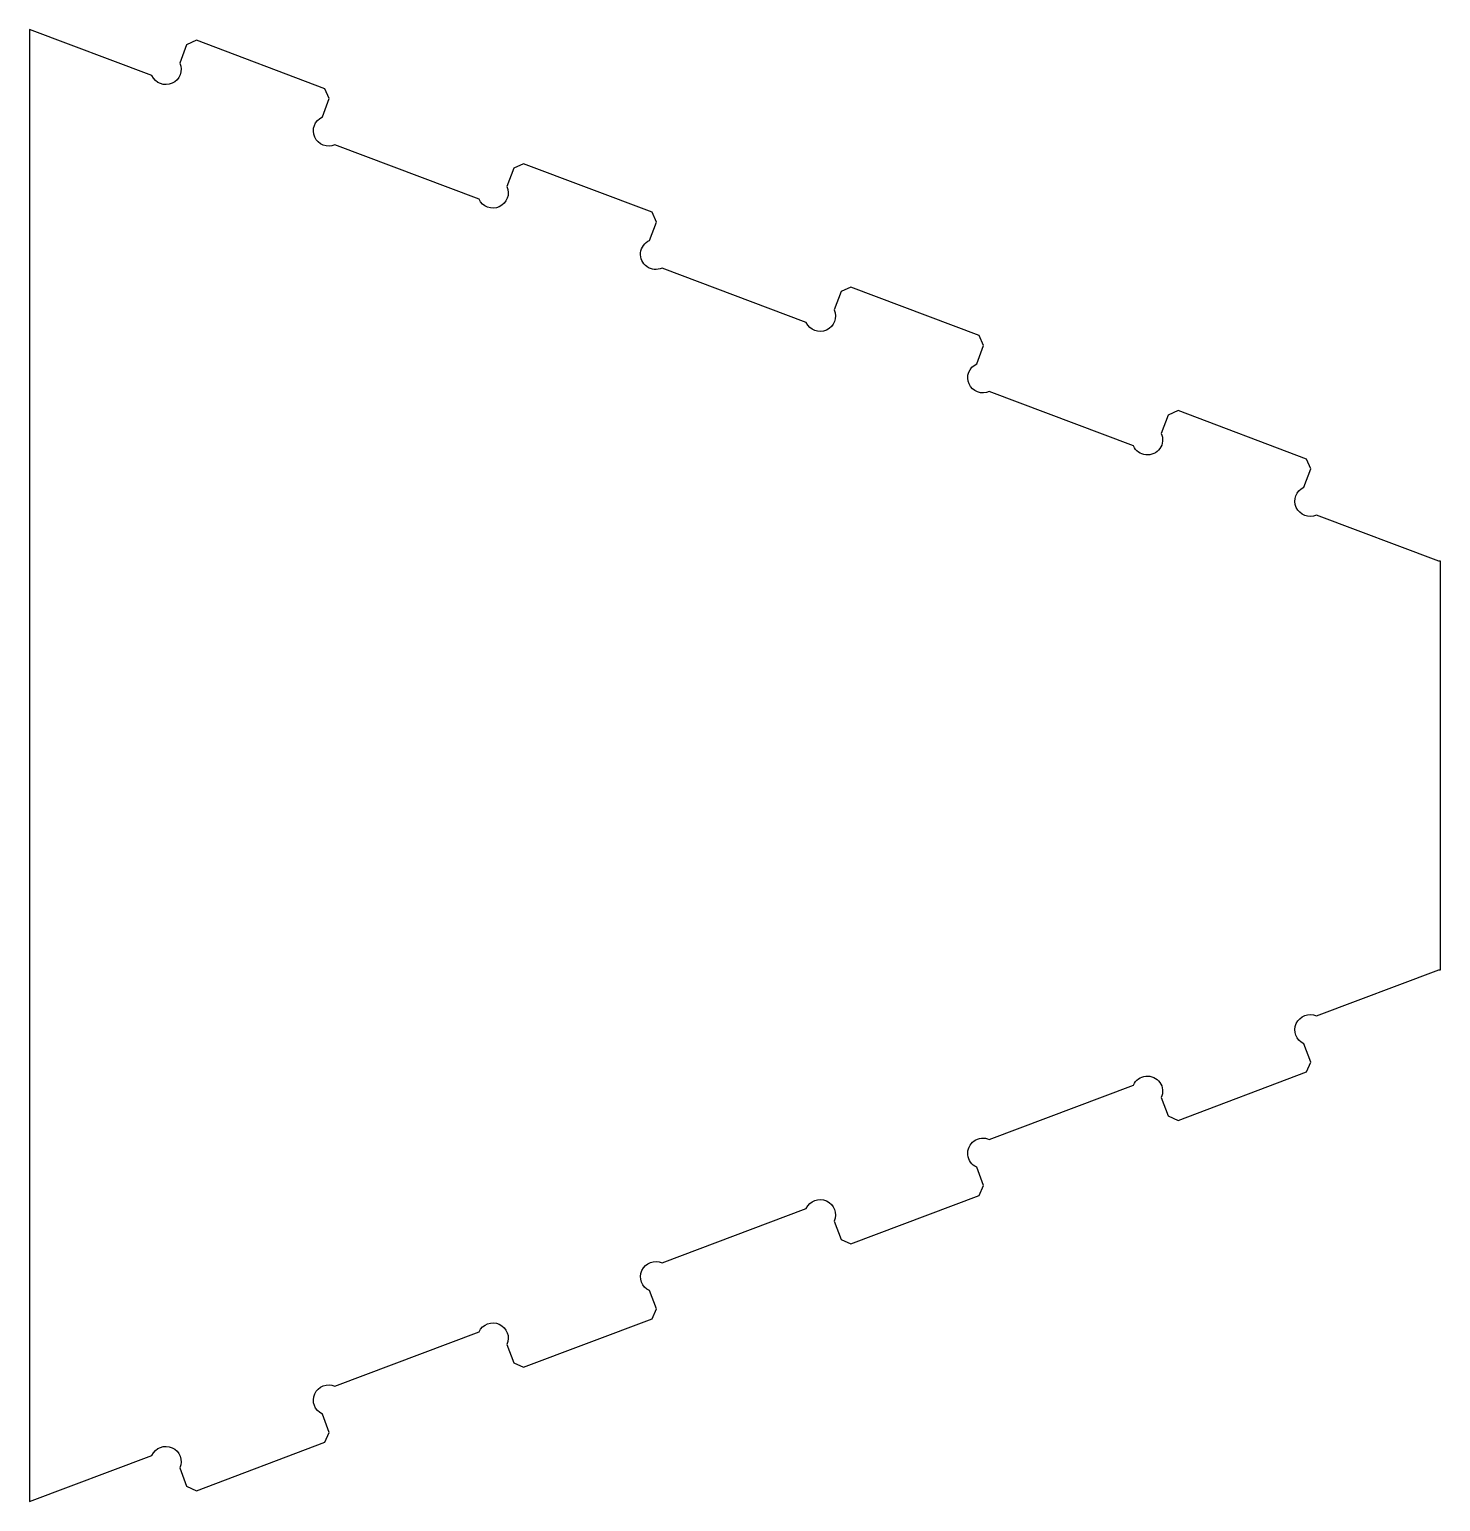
# Model space of a CAD drawing. Header units: millimetres. Extents: x 0 to 92.6, y 0 to 96.6.
import ezdxf

# ---------------------------------------------------------------- set-up
doc = ezdxf.new("R2010")
doc.units = ezdxf.units.MM

msp = doc.modelspace()

# ---------------------------------------------------------------- linework, layer by layer
msp.add_lwpolyline([(10.955, 95.853), (10.311, 95.562), (9.857, 94.359, -1), (8.035, 93.535), (0, 96.567), (0, 0), (8.035, 3.031, -1), (9.857, 2.207), (10.311, 1.004), (10.955, 0.713), (19.376, 3.89), (19.667, 4.534), (19.214, 5.737, -1), (20.038, 7.56), (29.498, 11.129, -1), (31.321, 10.305), (31.774, 9.102), (32.419, 8.811), (40.839, 11.988), (41.131, 12.632), (40.677, 13.835, -1), (41.501, 15.657), (50.961, 19.227, -1), (52.784, 18.403), (53.238, 17.2), (53.882, 16.908), (62.303, 20.085), (62.594, 20.73), (62.14, 21.933, -1), (62.964, 23.755), (72.425, 27.324, -1), (74.247, 26.5), (74.701, 25.297), (75.345, 25.006), (83.766, 28.183), (84.057, 28.827), (83.603, 30.03, -1), (84.427, 31.853), (92.46, 34.883), (92.567, 34.883), (92.567, 61.683), (92.46, 61.683), (84.427, 64.714, -1), (83.603, 66.536), (84.057, 67.739), (83.766, 68.384), (75.345, 71.561), (74.701, 71.269), (74.247, 70.066, -1), (72.425, 69.242), (62.964, 72.812, -1), (62.14, 74.634), (62.594, 75.837), (62.303, 76.481), (53.882, 79.658), (53.238, 79.367), (52.784, 78.164, -1), (50.961, 77.34), (41.501, 80.909, -1), (40.677, 82.732), (41.131, 83.935), (40.839, 84.579), (32.419, 87.756), (31.774, 87.465), (31.321, 86.261, -1), (29.498, 85.438), (20.038, 89.007, -1), (19.214, 90.829), (19.667, 92.032), (19.376, 92.677)], format="xyb", close=True)

doc.saveas('drawing.dxf')
